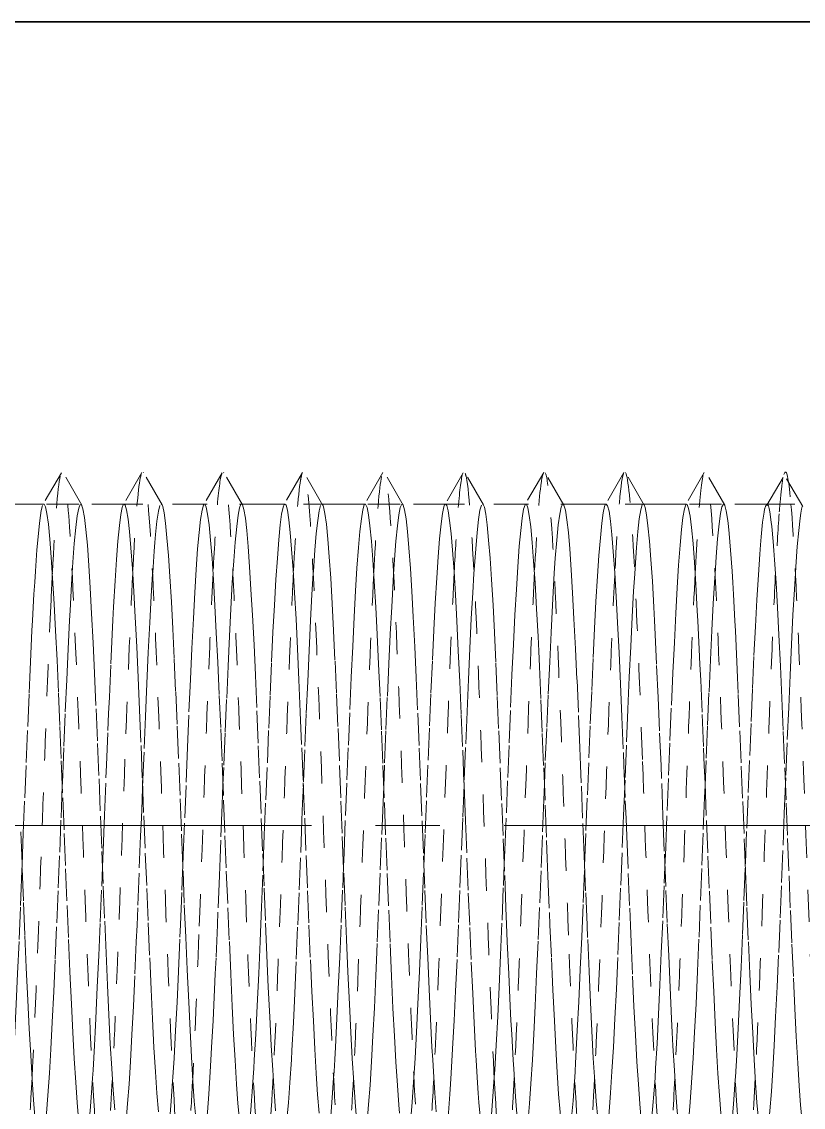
# Model space of a CAD drawing. Header units: millimetres. Extents: x -742 to 742, y -525 to 525.
# Drawn here: x -411.8 to -387.48, y -62.69 to -28.93 of the extents above; entities that cross this region are included whole.
import ezdxf

# ---------------------------------------------------------------- set-up
doc = ezdxf.new("R2010")
doc.units = ezdxf.units.MM
doc.linetypes.add('点画线', pattern=[18, 12, -2, 2, -2])
doc.linetypes.add('虚线', pattern=[2, 1, -1])
doc.layers.get('0').update_dxf_attribs({"lineweight": 35})
for name, color, linetype, lineweight in [('中心线层', 1, '点画线', 18), ('粗实线层', 7, 'Continuous', 35), ('虚线层', 6, '虚线', 18)]:
    doc.layers.add(name, color=color, linetype=linetype, lineweight=lineweight)

# ---------------------------------------------------------------- blocks, each defined once
blk = doc.blocks.new('*X8')
blk.add_line((-437.802, 60), (-387.802, 60))
at = {"layer": '虚线层', "color": 7}
for p, q in [((-406.042, 45), (-431.059, 45)), ((-429.127, 45), (-430.478, 45)), ((-426.629, 45), (-427.976, 45)), ((-424.126, 45), (-425.475, 45)), ((-421.626, 45), (-422.978, 45)), ((-419.129, 45), (-420.477, 45)), ((-416.626, 45), (-417.975, 45)), ((-414.126, 45), (-415.477, 45)), ((-411.629, 45), (-412.978, 45)), ((-409.127, 45), (-410.475, 45)), ((-406.626, 45), (-407.976, 45)), ((-405.762, 45), (-406.042, 45)), ((-404.133, 45), (-405.762, 45))]:
    blk.add_line(p, q, dxfattribs=at)
for points in [[(-428.581, 45.969), (-429.165, 44.961)], [(-427.944, 44.965), (-428.527, 45.975)], [(-426.078, 45.975), (-426.661, 44.966)], [(-425.443, 44.969), (-426.027, 45.978)], [(-423.577, 45.972), (-424.161, 44.962)], [(-422.947, 44.971), (-423.531, 45.981)], [(-421.073, 45.982), (-421.657, 44.972)], [(-420.441, 44.958), (-421.024, 45.968)], [(-418.577, 45.976), (-419.161, 44.967)], [(-417.943, 44.967), (-418.526, 45.976)], [(-416.08, 45.968), (-416.663, 44.958)], [(-415.447, 44.972), (-416.031, 45.982)], [(-413.573, 45.981), (-414.156, 44.971)], [(-412.943, 44.962), (-413.526, 45.972)], [(-411.077, 45.978), (-411.66, 44.969)], [(-410.443, 44.966), (-411.026, 45.975)], [(-408.577, 45.975), (-409.16, 44.965)], [(-407.939, 44.961), (-408.523, 45.969)], [(-405.516, 44.924), (-406.098, 45.922)], [(-406.122, 45.828), (-406.693, 44.85)], [(-429.479, 41.38), (-429.434, 42.191), (-429.411, 42.567), (-429.388, 42.915), (-429.341, 43.57), (-429.297, 44.087), (-429.276, 44.305), (-429.255, 44.492), (-429.21, 44.793), (-429.166, 44.956)], [(-429.127, 45), (-429.12, 44.998), (-429.072, 44.91), (-429.028, 44.702), (-428.985, 44.375), (-428.941, 43.907), (-428.898, 43.351), (-428.852, 42.693), (-428.804, 41.899), (-428.759, 41.058), (-428.716, 40.142), (-428.671, 39.112), (-428.629, 38.08), (-428.584, 37.011), (-428.536, 35.861), (-428.491, 34.755), (-428.447, 33.653), (-428.402, 32.512), (-428.36, 31.458), (-428.316, 30.447), (-428.268, 29.444), (-428.222, 28.56), (-428.178, 27.755), (-428.132, 27.003), (-428.09, 26.389), (-428.047, 25.88)], [(-427.994, 44.989), (-428.039, 44.867), (-428.084, 44.628), (-428.13, 44.271), (-428.177, 43.774), (-428.221, 43.19), (-428.242, 42.858), (-428.244, 42.839)], [(-427.95, 44.976), (-427.952, 44.979), (-427.973, 44.999), (-427.976, 45)], [(-426.919, 26.162), (-426.967, 26.765), (-427.013, 27.442), (-427.057, 28.211), (-427.101, 29.11), (-427.144, 30.038), (-427.187, 31.027), (-427.235, 32.119), (-427.281, 33.194), (-427.325, 34.291), (-427.371, 35.454), (-427.413, 36.554), (-427.456, 37.635), (-427.503, 38.737), (-427.549, 39.738), (-427.594, 40.682), (-427.64, 41.598), (-427.682, 42.388), (-427.725, 43.087), (-427.771, 43.715), (-427.817, 44.203), (-427.862, 44.578), (-427.909, 44.847), (-427.95, 44.976)], [(-427.179, 36.881), (-427.134, 37.954), (-427.111, 38.482), (-427.088, 38.991), (-427.041, 40.028), (-426.997, 40.952), (-426.976, 41.39), (-426.955, 41.803), (-426.91, 42.608), (-426.866, 43.278), (-426.82, 43.846), (-426.772, 44.328), (-426.728, 44.669), (-426.685, 44.891), (-426.656, 44.975)], [(-426.629, 45), (-426.598, 44.968), (-426.552, 44.819), (-426.504, 44.533), (-426.459, 44.142), (-426.416, 43.638), (-426.371, 42.995), (-426.329, 42.283), (-426.284, 41.482), (-426.236, 40.554), (-426.191, 39.602), (-426.147, 38.594), (-426.102, 37.486), (-426.06, 36.401), (-426.016, 35.299), (-425.968, 34.137), (-425.922, 33.043), (-425.878, 31.972), (-425.832, 30.886), (-425.79, 29.905), (-425.748, 28.986), (-425.7, 28.099), (-425.654, 27.342), (-425.609, 26.679), (-425.563, 26.091)], [(-425.517, 44.949), (-425.562, 44.777), (-425.609, 44.467), (-425.652, 44.054), (-425.673, 43.803), (-425.694, 43.529), (-425.739, 42.866), (-425.742, 42.826)], [(-425.447, 44.976), (-425.471, 44.999), (-425.475, 45)], [(-424.399, 25.913), (-424.444, 26.43), (-424.487, 27.051), (-424.532, 27.81), (-424.574, 28.621), (-424.619, 29.51), (-424.667, 30.518), (-424.713, 31.532), (-424.757, 32.589), (-424.801, 33.732), (-424.844, 34.835), (-424.887, 35.94), (-424.935, 37.089), (-424.981, 38.156), (-425.025, 39.184), (-425.071, 40.21), (-425.113, 41.121), (-425.156, 41.957), (-425.203, 42.744), (-425.249, 43.395), (-425.294, 43.943), (-425.34, 44.402), (-425.382, 44.721), (-425.425, 44.92), (-425.447, 44.976)], [(-424.802, 33.748), (-424.788, 34.079), (-424.741, 35.241), (-424.697, 36.344), (-424.676, 36.894), (-424.655, 37.43), (-424.61, 38.54), (-424.566, 39.551), (-424.52, 40.506), (-424.472, 41.438), (-424.428, 42.243), (-424.385, 42.96), (-424.341, 43.609), (-424.298, 44.118), (-424.252, 44.516), (-424.204, 44.808), (-424.159, 44.963), (-424.153, 44.975)], [(-424.126, 45), (-424.116, 44.996), (-424.071, 44.899), (-424.029, 44.683), (-423.984, 44.348), (-423.936, 43.873), (-423.891, 43.31), (-423.847, 42.645), (-423.802, 41.845), (-423.76, 40.998), (-423.716, 40.078), (-423.668, 39.044), (-423.622, 38.009), (-423.578, 36.938), (-423.533, 35.786), (-423.49, 34.681), (-423.448, 33.579), (-423.4, 32.44), (-423.354, 31.388), (-423.309, 30.38), (-423.263, 29.382), (-423.221, 28.503), (-423.178, 27.703), (-423.132, 26.959), (-423.087, 26.351), (-423.041, 25.85)], [(-422.994, 44.992), (-423.04, 44.879), (-423.082, 44.648), (-423.125, 44.299), (-423.171, 43.809), (-423.217, 43.233), (-423.244, 42.844)], [(-422.954, 44.982), (-422.978, 45)], [(-421.918, 26.128), (-421.962, 26.723), (-422.006, 27.393), (-422.051, 28.157), (-422.099, 29.049), (-422.144, 29.973), (-422.187, 30.959), (-422.232, 32.048), (-422.274, 33.121), (-422.319, 34.217), (-422.367, 35.379), (-422.413, 36.48), (-422.457, 37.563), (-422.501, 38.668), (-422.544, 39.673), (-422.587, 40.62), (-422.635, 41.542), (-422.681, 42.337), (-422.725, 43.042), (-422.771, 43.678), (-422.813, 44.173), (-422.856, 44.557), (-422.903, 44.834), (-422.949, 44.974), (-422.954, 44.982)], [(-422.302, 33.797), (-422.266, 34.698), (-422.22, 35.803), (-422.172, 36.954), (-422.128, 38.025), (-422.085, 39.059), (-422.041, 40.093), (-421.998, 41.012), (-421.952, 41.857), (-421.904, 42.656), (-421.859, 43.319), (-421.816, 43.881), (-421.771, 44.354), (-421.729, 44.687), (-421.684, 44.902), (-421.651, 44.982)], [(-421.626, 45), (-421.591, 44.962), (-421.547, 44.805), (-421.502, 44.51), (-421.46, 44.111), (-421.416, 43.6), (-421.368, 42.95), (-421.322, 42.232), (-421.278, 41.425), (-421.233, 40.492), (-421.19, 39.536), (-421.148, 38.524), (-421.1, 37.414), (-421.054, 36.328), (-421.009, 35.225), (-420.963, 34.063), (-420.921, 32.969), (-420.879, 31.901), (-420.832, 30.818), (-420.787, 29.84), (-420.741, 28.926), (-420.694, 28.045), (-420.651, 27.294), (-420.63, 26.951), (-420.609, 26.637), (-420.564, 26.057)], [(-420.513, 44.956), (-420.556, 44.792), (-420.603, 44.491), (-420.649, 44.085), (-420.694, 43.568), (-420.74, 42.912), (-420.744, 42.843)], [(-420.448, 44.971), (-420.471, 44.998), (-420.477, 45)], [(-419.393, 25.882), (-419.437, 26.392), (-419.483, 27.006), (-419.531, 27.758), (-419.575, 28.564), (-419.618, 29.448), (-419.663, 30.451), (-419.706, 31.462), (-419.751, 32.517), (-419.799, 33.658), (-419.844, 34.76), (-419.887, 35.866), (-419.932, 37.016), (-419.974, 38.085), (-420.019, 39.117), (-420.067, 40.147), (-420.113, 41.062), (-420.157, 41.903), (-420.201, 42.696), (-420.244, 43.354), (-420.287, 43.91), (-420.335, 44.376), (-420.381, 44.703), (-420.425, 44.91), (-420.448, 44.971)], [(-419.802, 33.723), (-419.785, 34.154), (-419.741, 35.317), (-419.698, 36.418), (-419.652, 37.503), (-419.604, 38.609), (-419.559, 39.617), (-419.516, 40.568), (-419.471, 41.495), (-419.429, 42.295), (-419.384, 43.005), (-419.336, 43.647), (-419.291, 44.148), (-419.247, 44.538), (-419.202, 44.822), (-419.16, 44.969), (-419.157, 44.975)], [(-419.129, 45), (-419.116, 44.994), (-419.068, 44.889), (-419.023, 44.664), (-418.978, 44.322), (-418.933, 43.839), (-418.89, 43.268), (-418.848, 42.597), (-418.8, 41.79), (-418.754, 40.938), (-418.709, 40.014), (-418.663, 38.976), (-418.621, 37.938), (-418.579, 36.865), (-418.532, 35.712), (-418.487, 34.606), (-418.441, 33.505), (-418.394, 32.368), (-418.351, 31.318), (-418.33, 30.806), (-418.309, 30.314), (-418.264, 29.32), (-418.219, 28.446), (-418.173, 27.652), (-418.126, 26.915), (-418.082, 26.314), (-418.061, 26.051)], [(-417.987, 44.995), (-418.035, 44.89), (-418.081, 44.667), (-418.125, 44.326), (-418.171, 43.844), (-418.213, 43.275), (-418.242, 42.822)], [(-417.947, 44.975), (-417.975, 45)], [(-416.915, 26.093), (-416.962, 26.681), (-417.006, 27.345), (-417.027, 27.715), (-417.049, 28.102), (-417.093, 28.99), (-417.137, 29.909), (-417.183, 30.89), (-417.231, 31.976), (-417.275, 33.047), (-417.318, 34.142), (-417.363, 35.305), (-417.406, 36.406), (-417.451, 37.491), (-417.499, 38.598), (-417.544, 39.606), (-417.587, 40.558), (-417.632, 41.486), (-417.675, 42.286), (-417.719, 42.998), (-417.767, 43.641), (-417.813, 44.143), (-417.857, 44.535), (-417.901, 44.82), (-417.944, 44.968), (-417.947, 44.975)], [(-417.302, 33.725), (-417.259, 34.772), (-417.216, 35.877), (-417.171, 37.028), (-417.129, 38.097), (-417.084, 39.128), (-417.036, 40.157), (-416.991, 41.071), (-416.947, 41.912), (-416.902, 42.704), (-416.86, 43.361), (-416.816, 43.915), (-416.768, 44.381), (-416.723, 44.706), (-416.678, 44.912), (-416.656, 44.971)], [(-416.626, 45), (-416.59, 44.955), (-416.548, 44.79), (-416.5, 44.487), (-416.455, 44.08), (-416.409, 43.562), (-416.363, 42.905), (-416.321, 42.18), (-416.279, 41.367), (-416.232, 40.429), (-416.187, 39.469), (-416.141, 38.454), (-416.094, 37.341), (-416.051, 36.253), (-416.03, 35.699), (-416.009, 35.15), (-415.964, 33.988), (-415.919, 32.896), (-415.873, 31.83), (-415.826, 30.75), (-415.782, 29.777), (-415.761, 29.309), (-415.74, 28.867), (-415.695, 27.991), (-415.679, 27.706)], [(-415.513, 44.963), (-415.557, 44.807), (-415.601, 44.514), (-415.644, 44.116), (-415.687, 43.606), (-415.735, 42.957), (-415.743, 42.842)], [(-415.453, 44.982), (-415.467, 44.996), (-415.477, 45)], [(-414.524, 27.706), (-414.569, 28.506), (-414.592, 28.94), (-414.615, 29.386), (-414.662, 30.384), (-414.706, 31.392), (-414.728, 31.918), (-414.749, 32.444), (-414.793, 33.584), (-414.837, 34.686), (-414.883, 35.791), (-414.931, 36.943), (-414.975, 38.014), (-415.018, 39.049), (-415.063, 40.083), (-415.106, 41.002), (-415.151, 41.849), (-415.199, 42.648), (-415.244, 43.313), (-415.287, 43.876), (-415.332, 44.35), (-415.375, 44.684), (-415.419, 44.9), (-415.453, 44.982)], [(-414.802, 33.796), (-414.784, 34.229), (-414.736, 35.391), (-414.691, 36.492), (-414.647, 37.575), (-414.602, 38.679), (-414.56, 39.683), (-414.516, 40.63), (-414.468, 41.551), (-414.423, 42.345), (-414.378, 43.05), (-414.333, 43.684), (-414.29, 44.178), (-414.248, 44.56), (-414.2, 44.836), (-414.155, 44.975), (-414.15, 44.982)], [(-414.126, 45), (-414.109, 44.991), (-414.063, 44.877), (-414.021, 44.645), (-413.979, 44.294), (-413.932, 43.803), (-413.887, 43.226), (-413.841, 42.548), (-413.794, 41.736), (-413.751, 40.878), (-413.73, 40.418), (-413.709, 39.949), (-413.664, 38.907), (-413.619, 37.866), (-413.573, 36.791), (-413.526, 35.637), (-413.482, 34.531), (-413.461, 33.975), (-413.44, 33.431), (-413.395, 32.295), (-413.379, 31.905)], [(-412.988, 44.997), (-413.032, 44.901), (-413.075, 44.686), (-413.119, 44.353), (-413.167, 43.879), (-413.213, 43.317), (-413.244, 42.854)], [(-412.951, 44.975), (-412.978, 45)], [(-412.224, 31.905), (-412.269, 32.974), (-412.292, 33.523), (-412.315, 34.067), (-412.362, 35.23), (-412.406, 36.332), (-412.428, 36.882), (-412.449, 37.418), (-412.493, 38.529), (-412.538, 39.54), (-412.583, 40.496), (-412.631, 41.428), (-412.675, 42.235), (-412.718, 42.953), (-412.763, 43.603), (-412.806, 44.113), (-412.851, 44.512), (-412.899, 44.806), (-412.944, 44.962), (-412.951, 44.975)], [(-412.302, 33.748), (-412.26, 34.847), (-412.216, 35.952), (-412.168, 37.101), (-412.123, 38.167), (-412.078, 39.195), (-412.033, 40.221), (-411.99, 41.13), (-411.948, 41.965), (-411.9, 42.751), (-411.855, 43.401), (-411.809, 43.949), (-411.763, 44.406), (-411.721, 44.723), (-411.679, 44.922), (-411.657, 44.976)], [(-411.629, 45), (-411.587, 44.948), (-411.541, 44.774), (-411.494, 44.463), (-411.451, 44.048), (-411.43, 43.797), (-411.409, 43.523), (-411.364, 42.858), (-411.319, 42.128), (-411.273, 41.31), (-411.226, 40.367), (-411.182, 39.402), (-411.161, 38.895), (-411.14, 38.383), (-411.095, 37.268), (-411.079, 36.869)], [(-410.506, 44.969), (-410.551, 44.821), (-410.599, 44.537), (-410.644, 44.146), (-410.688, 43.644), (-410.732, 43.002), (-410.743, 42.826)], [(-410.448, 44.975), (-410.463, 44.994), (-410.475, 45)], [(-409.924, 36.869), (-409.969, 37.942), (-409.992, 38.47), (-410.015, 38.98), (-410.062, 40.018), (-410.106, 40.942), (-410.128, 41.381), (-410.149, 41.794), (-410.193, 42.6), (-410.238, 43.271), (-410.283, 43.841), (-410.331, 44.323), (-410.375, 44.666), (-410.418, 44.889), (-410.448, 44.975)], [(-409.802, 33.716), (-409.778, 34.303), (-409.733, 35.466), (-409.69, 36.566), (-409.648, 37.647), (-409.6, 38.748), (-409.555, 39.749), (-409.509, 40.691), (-409.463, 41.607), (-409.421, 42.396), (-409.379, 43.094), (-409.332, 43.721), (-409.287, 44.208), (-409.241, 44.582), (-409.194, 44.849), (-409.153, 44.976)], [(-409.153, 44.976), (-409.151, 44.98), (-409.13, 44.999)], [(-409.127, 45), (-409.109, 44.988), (-409.064, 44.865), (-409.019, 44.625), (-408.973, 44.267), (-408.926, 43.768), (-408.883, 43.183), (-408.861, 42.85), (-408.84, 42.499), (-408.795, 41.68), (-408.779, 41.371)], [(-407.983, 44.998), (-408.031, 44.911), (-408.075, 44.704), (-408.118, 44.379), (-408.163, 43.913), (-408.206, 43.358), (-408.243, 42.825)], [(-407.624, 41.371), (-407.669, 42.183), (-407.692, 42.559), (-407.715, 42.907), (-407.762, 43.564), (-407.806, 44.082), (-407.828, 44.301), (-407.849, 44.488), (-407.893, 44.791), (-407.938, 44.955), (-407.943, 44.968)], [(-406.699, 44.84), (-406.677, 44.919)], [(-406.677, 44.919), (-406.673, 44.931), (-406.626, 45), (-406.626, 45)], [(-406.626, 45), (-406.583, 44.94), (-406.561, 44.863), (-406.54, 44.758), (-406.495, 44.439), (-406.479, 44.296)], [(-405.528, 44.919), (-405.549, 44.835), (-405.571, 44.71)], [(-429.225, 25), (-429.267, 25.05), (-429.313, 25.222), (-429.357, 25.513), (-429.401, 25.945), (-429.444, 26.469), (-429.487, 27.097), (-429.535, 27.862), (-429.581, 28.679), (-429.625, 29.573), (-429.671, 30.584), (-429.713, 31.602), (-429.756, 32.662), (-429.803, 33.806), (-429.849, 34.909)], [(-407.302, 33.783), (-407.3, 33.818), (-407.255, 34.921), (-407.209, 36.026), (-407.163, 37.174), (-407.121, 38.238), (-407.079, 39.263), (-407.032, 40.284), (-406.987, 41.189), (-406.941, 42.019), (-406.894, 42.798), (-406.851, 43.441), (-406.83, 43.727), (-406.809, 43.982), (-406.764, 44.431), (-406.719, 44.741), (-406.699, 44.84)], [(-406.693, 44.85), (-406.704, 44.83)], [(-405.571, 44.71), (-405.593, 44.559), (-405.638, 44.176), (-405.683, 43.681), (-405.731, 43.047), (-405.744, 42.854)], [(-406.479, 44.296), (-406.434, 43.832), (-406.411, 43.557), (-406.388, 43.261), (-406.341, 42.551), (-406.298, 41.781), (-406.276, 41.36), (-406.255, 40.927), (-406.21, 39.952), (-406.166, 38.963), (-406.12, 37.925), (-406.072, 36.795), (-406.028, 35.698), (-405.985, 34.592), (-405.941, 33.435), (-405.898, 32.354), (-405.852, 31.305), (-405.804, 30.252), (-405.759, 29.309), (-405.716, 28.436), (-405.672, 27.604), (-405.629, 26.906), (-405.584, 26.307), (-405.536, 25.792)], [(-428.244, 42.839), (-428.263, 42.506), (-428.308, 41.689), (-428.324, 41.38)], [(-425.742, 42.826), (-425.784, 42.136), (-425.83, 41.319), (-425.877, 40.377), (-425.921, 39.413), (-425.942, 38.906), (-425.963, 38.395), (-426.008, 37.28), (-426.024, 36.881)], [(-423.244, 42.844), (-423.262, 42.556), (-423.309, 41.744), (-423.352, 40.888), (-423.373, 40.428), (-423.394, 39.959), (-423.439, 38.918), (-423.484, 37.878), (-423.53, 36.803), (-423.552, 36.278)], [(-420.744, 42.843), (-420.783, 42.188), (-420.825, 41.377), (-420.871, 40.439), (-420.917, 39.48), (-420.962, 38.465), (-421.009, 37.353), (-421.052, 36.266)], [(-418.242, 42.822), (-418.256, 42.604), (-418.303, 41.799), (-418.349, 40.948), (-418.394, 40.024), (-418.44, 38.987), (-418.483, 37.95), (-418.525, 36.876), (-418.552, 36.203)], [(-415.743, 42.842), (-415.781, 42.24), (-415.826, 41.434), (-415.871, 40.502), (-415.913, 39.546), (-415.956, 38.535), (-416.003, 37.425), (-416.049, 36.339), (-416.052, 36.266)], [(-413.244, 42.854), (-413.257, 42.653), (-413.301, 41.854), (-413.344, 41.008), (-413.387, 40.088), (-413.435, 39.055), (-413.481, 38.021), (-413.526, 36.95), (-413.552, 36.277)], [(-410.743, 42.826), (-410.775, 42.291), (-410.819, 41.491), (-410.867, 40.564), (-410.913, 39.613), (-410.957, 38.605), (-411.001, 37.498), (-411.044, 36.413), (-411.052, 36.208)], [(-408.243, 42.825), (-408.251, 42.7), (-408.299, 41.908), (-408.344, 41.067), (-408.388, 40.153), (-408.432, 39.123), (-408.475, 38.092), (-408.519, 37.023), (-408.552, 36.24)], [(-405.744, 42.854), (-405.775, 42.342), (-405.818, 41.548), (-405.863, 40.626), (-405.906, 39.679), (-405.951, 38.674), (-405.999, 37.57), (-406.044, 36.487), (-406.052, 36.291)], [(-429.802, 33.782), (-429.764, 34.759), (-429.719, 35.864), (-429.673, 36.959), (-429.626, 38.084), (-429.582, 39.115), (-429.561, 39.617), (-429.54, 40.096), (-429.495, 41.061), (-429.479, 41.38)], [(-428.324, 41.38), (-428.369, 40.491), (-428.392, 40.017), (-428.415, 39.534), (-428.462, 38.469), (-428.506, 37.412), (-428.527, 36.868), (-428.548, 36.326), (-428.552, 36.238)], [(-408.779, 41.371), (-408.734, 40.481), (-408.711, 40.006), (-408.688, 39.524), (-408.641, 38.458), (-408.597, 37.401), (-408.576, 36.856), (-408.555, 36.314), (-408.51, 35.154), (-408.466, 34.049), (-408.42, 32.956), (-408.372, 31.834), (-408.328, 30.806), (-408.285, 29.829), (-408.241, 28.87), (-408.198, 28.035), (-408.152, 27.285), (-408.104, 26.599), (-408.059, 26.051), (-408.016, 25.613), (-407.972, 25.276), (-407.929, 25.078), (-407.906, 25.023)], [(-406.725, 25), (-406.756, 25.03), (-406.803, 25.189), (-406.849, 25.463), (-406.894, 25.853), (-406.94, 26.385), (-406.983, 26.998), (-407.025, 27.709), (-407.071, 28.553), (-407.117, 29.437), (-407.162, 30.388), (-407.209, 31.449), (-407.252, 32.503), (-407.273, 33.047), (-407.294, 33.588), (-407.34, 34.747), (-407.385, 35.852), (-407.43, 36.947), (-407.477, 38.072), (-407.521, 39.104), (-407.543, 39.606), (-407.564, 40.086), (-407.608, 41.051), (-407.624, 41.371)], [(-427.302, 33.716), (-427.282, 34.215), (-427.261, 34.772), (-427.24, 35.321), (-427.195, 36.479), (-427.179, 36.881)], [(-426.024, 36.881), (-426.052, 36.208)], [(-411.079, 36.869), (-411.034, 35.773), (-411.011, 35.216), (-410.988, 34.667), (-410.941, 33.509), (-410.897, 32.427), (-410.876, 31.892), (-410.855, 31.375), (-410.81, 30.318), (-410.766, 29.371), (-410.72, 28.492), (-410.672, 27.655), (-410.628, 26.951), (-410.585, 26.345), (-410.541, 25.822), (-410.498, 25.439), (-410.452, 25.174), (-410.404, 25.025), (-410.4, 25.017)], [(-409.228, 25), (-409.24, 25.004), (-409.283, 25.098), (-409.325, 25.313), (-409.371, 25.667), (-409.417, 26.121), (-409.462, 26.684), (-409.509, 27.384), (-409.552, 28.147), (-409.573, 28.563), (-409.594, 28.993), (-409.639, 29.962), (-409.685, 30.946), (-409.73, 31.98), (-409.777, 33.107), (-409.821, 34.203), (-409.843, 34.76), (-409.864, 35.309), (-409.908, 36.467), (-409.924, 36.869)], [(-428.552, 36.238), (-428.593, 35.166), (-428.637, 34.061), (-428.683, 32.968), (-428.731, 31.845), (-428.775, 30.816), (-428.818, 29.839), (-428.862, 28.879), (-428.906, 28.044), (-428.951, 27.293), (-428.999, 26.605), (-429.044, 26.057), (-429.087, 25.617), (-429.132, 25.279), (-429.174, 25.079), (-429.198, 25.022)], [(-426.052, 36.208), (-426.069, 35.785), (-426.092, 35.228), (-426.115, 34.679), (-426.162, 33.521), (-426.206, 32.438), (-426.227, 31.903), (-426.248, 31.386), (-426.293, 30.328), (-426.337, 29.381), (-426.383, 28.502), (-426.431, 27.663), (-426.475, 26.958), (-426.518, 26.351), (-426.562, 25.826), (-426.606, 25.443), (-426.651, 25.176), (-426.699, 25.025), (-426.704, 25.017)], [(-423.552, 36.278), (-423.577, 35.649), (-423.621, 34.543), (-423.642, 33.987), (-423.663, 33.443), (-423.708, 32.307), (-423.724, 31.916)], [(-421.052, 36.266), (-421.052, 36.265), (-421.073, 35.711), (-421.094, 35.162), (-421.139, 34), (-421.185, 32.908), (-421.23, 31.841), (-421.277, 30.761), (-421.321, 29.787), (-421.342, 29.319), (-421.363, 28.876), (-421.408, 28), (-421.424, 27.714)], [(-418.552, 36.203), (-418.571, 35.724), (-418.617, 34.618), (-418.662, 33.517), (-418.709, 32.379), (-418.752, 31.33), (-418.773, 30.817), (-418.794, 30.325), (-418.839, 29.33), (-418.885, 28.455), (-418.93, 27.66), (-418.977, 26.922), (-419.021, 26.32), (-419.042, 26.057), (-419.063, 25.825), (-419.108, 25.425), (-419.124, 25.315)], [(-416.052, 36.266), (-416.094, 35.237), (-416.14, 34.075), (-416.183, 32.981), (-416.225, 31.912), (-416.271, 30.829), (-416.317, 29.851), (-416.362, 28.936), (-416.409, 28.054), (-416.452, 27.302), (-416.473, 26.958), (-416.494, 26.644), (-416.539, 26.063), (-416.585, 25.622), (-416.63, 25.298)], [(-413.552, 36.277), (-413.571, 35.798), (-413.613, 34.693), (-413.656, 33.591), (-413.703, 32.451), (-413.749, 31.399), (-413.794, 30.391), (-413.84, 29.392), (-413.883, 28.512), (-413.925, 27.711), (-413.971, 26.966), (-414.017, 26.357), (-414.062, 25.855), (-414.109, 25.447), (-414.152, 25.179), (-414.173, 25.089), (-414.194, 25.031), (-414.202, 25.016)], [(-411.052, 36.208), (-411.087, 35.311), (-411.135, 34.149), (-411.181, 33.054), (-411.226, 31.983), (-411.271, 30.897), (-411.313, 29.915), (-411.356, 28.995), (-411.403, 28.108), (-411.449, 27.35), (-411.494, 26.685), (-411.54, 26.097), (-411.583, 25.648), (-411.625, 25.314), (-411.671, 25.091), (-411.699, 25.022)], [(-408.552, 36.24), (-408.567, 35.873), (-408.613, 34.767), (-408.657, 33.665), (-408.702, 32.523), (-408.744, 31.469), (-408.787, 30.457), (-408.835, 29.454), (-408.881, 28.569), (-408.926, 27.763), (-408.971, 27.011), (-409.013, 26.395), (-409.056, 25.885), (-409.103, 25.469), (-409.149, 25.193), (-409.194, 25.037), (-409.202, 25.022)], [(-406.052, 36.291), (-406.088, 35.386), (-406.132, 34.224), (-406.175, 33.127), (-406.219, 32.054), (-406.267, 30.965), (-406.313, 29.979), (-406.357, 29.055), (-406.402, 28.162), (-406.444, 27.398), (-406.487, 26.727), (-406.535, 26.131), (-406.581, 25.675), (-406.626, 25.333), (-406.671, 25.101), (-406.699, 25.024)], [(-430.111, 27.164), (-430.078, 27.718), (-430.032, 28.562), (-429.987, 29.447), (-429.941, 30.399), (-429.894, 31.46), (-429.851, 32.515), (-429.83, 33.059), (-429.809, 33.6), (-429.802, 33.782)], [(-422.579, 27.714), (-422.534, 28.515), (-422.511, 28.95), (-422.488, 29.396), (-422.441, 30.395), (-422.397, 31.403), (-422.376, 31.929), (-422.355, 32.456), (-422.31, 33.596), (-422.302, 33.797)], [(-415.112, 27.173), (-415.098, 27.401), (-415.052, 28.166), (-415.004, 29.059), (-414.959, 29.984), (-414.916, 30.969), (-414.871, 32.059), (-414.829, 33.133), (-414.802, 33.796)], [(-407.611, 27.178), (-407.568, 27.87), (-407.523, 28.688), (-407.478, 29.583), (-407.433, 30.595), (-407.39, 31.613), (-407.348, 32.673), (-407.302, 33.783)], [(-427.61, 27.138), (-427.594, 27.392), (-427.551, 28.155), (-427.53, 28.572), (-427.509, 29.002), (-427.464, 29.972), (-427.419, 30.957), (-427.373, 31.992), (-427.326, 33.119), (-427.302, 33.716)], [(-424.879, 31.916), (-424.834, 32.985), (-424.811, 33.534), (-424.802, 33.748)], [(-420.11, 27.154), (-420.097, 27.353), (-420.076, 27.724), (-420.055, 28.111), (-420.01, 28.999), (-419.966, 29.919), (-419.92, 30.901), (-419.872, 31.988), (-419.828, 33.059), (-419.802, 33.723)], [(-417.611, 27.153), (-417.572, 27.766), (-417.528, 28.573), (-417.485, 29.458), (-417.441, 30.462), (-417.398, 31.474), (-417.352, 32.528), (-417.304, 33.67), (-417.302, 33.725)], [(-412.61, 27.157), (-412.571, 27.818), (-412.529, 28.63), (-412.484, 29.52), (-412.436, 30.528), (-412.391, 31.543), (-412.347, 32.601), (-412.302, 33.744), (-412.302, 33.748)], [(-410.11, 27.154), (-410.091, 27.45), (-410.047, 28.22), (-410.002, 29.119), (-409.96, 30.048), (-409.916, 31.038), (-409.868, 32.13), (-409.823, 33.206), (-409.802, 33.716)], [(-425.111, 27.169), (-425.073, 27.769), (-425.026, 28.62), (-424.982, 29.509), (-424.961, 29.983), (-424.94, 30.465), (-424.895, 31.531), (-424.879, 31.916)], [(-423.724, 31.916), (-423.769, 30.885), (-423.792, 30.383), (-423.815, 29.903), (-423.862, 28.939), (-423.906, 28.098), (-423.927, 27.705), (-423.948, 27.341), (-423.993, 26.646), (-424.037, 26.09), (-424.083, 25.643), (-424.131, 25.297), (-424.175, 25.089), (-424.201, 25.023)], [(-413.379, 31.905), (-413.334, 30.874), (-413.311, 30.373), (-413.288, 29.893), (-413.241, 28.93), (-413.197, 28.089), (-413.176, 27.697), (-413.155, 27.333), (-413.11, 26.64), (-413.066, 26.085), (-413.02, 25.639), (-412.972, 25.294), (-412.928, 25.087), (-412.903, 25.023)], [(-411.727, 25), (-411.762, 25.037), (-411.809, 25.204), (-411.852, 25.486), (-411.873, 25.672), (-411.894, 25.884), (-411.939, 26.423), (-411.985, 27.043), (-412.03, 27.761), (-412.077, 28.61), (-412.121, 29.499), (-412.142, 29.973), (-412.164, 30.455), (-412.208, 31.52), (-412.224, 31.905)], [(-422.611, 27.177), (-422.595, 27.441), (-422.579, 27.714)], [(-421.424, 27.714), (-421.469, 27.003), (-421.492, 26.68), (-421.515, 26.388), (-421.562, 25.857), (-421.606, 25.465), (-421.627, 25.312), (-421.648, 25.19), (-421.693, 25.031), (-421.697, 25.024)], [(-415.679, 27.706), (-415.634, 26.995), (-415.611, 26.674), (-415.588, 26.382), (-415.541, 25.852), (-415.497, 25.462), (-415.476, 25.309), (-415.455, 25.188), (-415.41, 25.03), (-415.407, 25.024)], [(-414.225, 25), (-414.239, 25.007), (-414.285, 25.109), (-414.33, 25.332), (-414.377, 25.694), (-414.421, 26.156), (-414.442, 26.43), (-414.463, 26.725), (-414.508, 27.433), (-414.524, 27.706)], [(-427.863, 25.004), (-427.821, 25.1), (-427.778, 25.316), (-427.732, 25.672), (-427.687, 26.127), (-427.641, 26.69), (-427.61, 27.138)], [(-425.341, 25.038), (-425.294, 25.206), (-425.251, 25.489), (-425.23, 25.676), (-425.209, 25.889), (-425.164, 26.429), (-425.119, 27.05), (-425.111, 27.169)], [(-422.879, 25), (-422.864, 25.007), (-422.819, 25.111), (-422.773, 25.335), (-422.726, 25.699), (-422.682, 26.161), (-422.661, 26.436), (-422.64, 26.732), (-422.611, 27.177)], [(-420.279, 25.315), (-420.234, 25.65), (-420.211, 25.862), (-420.188, 26.099), (-420.141, 26.688), (-420.11, 27.154)], [(-417.802, 25.17), (-417.797, 25.194), (-417.776, 25.319), (-417.755, 25.471), (-417.71, 25.887), (-417.666, 26.398), (-417.62, 27.014), (-417.611, 27.153)], [(-415.366, 25.005), (-415.32, 25.102), (-415.272, 25.334), (-415.228, 25.677), (-415.185, 26.133), (-415.141, 26.73), (-415.112, 27.173)], [(-412.841, 25.044), (-412.798, 25.209), (-412.752, 25.494), (-412.704, 25.918), (-412.659, 26.436), (-412.616, 27.059), (-412.61, 27.157)], [(-410.359, 25.008), (-410.316, 25.113), (-410.271, 25.354), (-410.229, 25.704), (-410.184, 26.168), (-410.136, 26.772), (-410.11, 27.154)], [(-407.836, 25.051), (-407.791, 25.224), (-407.747, 25.517), (-407.702, 25.95), (-407.66, 26.475), (-407.616, 27.104), (-407.611, 27.178)]]:
    blk.add_lwpolyline(points, dxfattribs=at)
for points, knots in [([(-427.326, 24.025), (-427.372, 24.101), (-427.418, 24.394), (-427.56, 25.955), (-427.656, 27.903), (-427.847, 32.713), (-427.943, 35.506), (-428.135, 40.614), (-428.231, 42.856), (-428.393, 45.278), (-428.46, 45.856), (-428.527, 45.975)], [0, 0, 0, 0, 693.379655, 693.379655, 2136.844341, 2136.844341, 3580.309026, 3580.309026, 5023.773712, 5023.773712, 6030.990802, 6030.990802, 6030.990802, 6030.990802]), ([(-426.098, 45.921), (-426.17, 45.685), (-426.242, 44.917), (-426.33, 43.432), (-426.345, 43.148), (-426.361, 42.847)], [0, 0, 0, 0, 2313.54874, 2313.54874, 2813.97863, 2813.97863, 2813.97863, 2813.97863]), ([(-424.826, 24.021), (-424.843, 24.049), (-424.86, 24.106), (-424.972, 24.689), (-425.068, 26.151), (-425.26, 30.351), (-425.356, 33.028), (-425.547, 38.336), (-425.643, 40.89), (-425.835, 44.654), (-425.931, 45.808), (-426.027, 45.978), (-426.027, 45.978), (-426.027, 45.978)], [0, 0, 0, 0, 298.57023, 298.57023, 1997.703662, 1997.703662, 3696.837095, 3696.837095, 5395.970527, 5395.970527, 7095.10396, 7095.10396, 7098.104887, 7098.104887, 7098.104887, 7098.104887]), ([(-423.583, 45.961), (-423.631, 45.858), (-423.679, 45.521), (-423.771, 44.432), (-423.816, 43.718), (-423.86, 42.861)], [0, 0, 0, 0, 1452.091388, 1452.091388, 2798.551179, 2798.551179, 2798.551179, 2798.551179]), ([(-422.323, 24.015), (-422.407, 24.141), (-422.492, 25.022), (-422.672, 28.213), (-422.768, 30.645), (-422.96, 35.898), (-423.056, 38.641), (-423.247, 43.134), (-423.343, 44.817), (-423.47, 45.798), (-423.5, 45.937), (-423.531, 45.98)], [0, 0, 0, 0, 1260.087302, 1260.087302, 2685.896461, 2685.896461, 4111.70562, 4111.70562, 5537.514778, 5537.514778, 5992.654556, 5992.654556, 5992.654556, 5992.654556]), ([(-419.898, 24.321), (-419.928, 24.521), (-419.959, 24.813), (-420.085, 26.401), (-420.181, 28.472), (-420.372, 33.416), (-420.468, 36.216), (-420.66, 41.222), (-420.756, 43.353), (-420.909, 45.405), (-420.967, 45.855), (-421.024, 45.968)], [0, 0, 0, 0, 480.788211, 480.788211, 1996.018374, 1996.018374, 3511.248536, 3511.248536, 5026.478698, 5026.478698, 5935.172444, 5935.172444, 5935.172444, 5935.172444]), ([(-417.402, 24.344), (-417.498, 25.004), (-417.593, 26.613), (-417.785, 31.01), (-417.881, 33.733), (-418.073, 39.01), (-418.168, 41.487), (-418.352, 44.851), (-418.439, 45.816), (-418.526, 45.976)], [0, 0, 0, 0, 1245.190685, 1245.190685, 2490.38137, 2490.38137, 3735.572055, 3735.572055, 4870.586487, 4870.586487, 4870.586487, 4870.586487]), ([(-415.102, 26.977), (-415.198, 28.799), (-415.293, 31.312), (-415.485, 36.605), (-415.581, 39.308), (-415.773, 43.613), (-415.868, 45.152), (-415.986, 45.868), (-416.009, 45.95), (-416.031, 45.982)], [0, 0, 0, 0, 1509.923437, 1509.923437, 3019.846874, 3019.846874, 4529.770311, 4529.770311, 4879.371546, 4879.371546, 4879.371546, 4879.371546]), ([(-413.592, 45.94), (-413.616, 45.875), (-413.64, 45.749), (-413.73, 45.059), (-413.795, 44.118), (-413.86, 42.859)], [0, 0, 0, 0, 734.293064, 734.293064, 2736.253219, 2736.253219, 2736.253219, 2736.253219]), ([(-412.802, 31.595), (-412.898, 34.128), (-412.993, 36.923), (-413.185, 41.804), (-413.281, 43.817), (-413.427, 45.54), (-413.476, 45.883), (-413.526, 45.972)], [0, 0, 0, 0, 1499.225733, 1499.225733, 2998.451465, 2998.451465, 3778.515081, 3778.515081, 3778.515081, 3778.515081]), ([(-411.077, 45.978), (-411.077, 45.978), (-411.077, 45.978), (-411.172, 45.814), (-411.267, 44.68), (-411.362, 42.828)], [0, 0, 0, 0, 0.21476, 0.21476, 2720.668477, 2720.668477, 2720.668477, 2720.668477]), ([(-410.502, 37.056), (-410.598, 39.672), (-410.693, 42.058), (-410.868, 45.032), (-410.947, 45.829), (-411.026, 45.975)], [0, 0, 0, 0, 1490.758996, 1490.758996, 2719.515338, 2719.515338, 2719.515338, 2719.515338]), ([(-408.202, 42.008), (-408.298, 44.06), (-408.393, 45.446), (-408.5, 45.912), (-408.512, 45.947), (-408.523, 45.969)], [0, 0, 0, 0, 2426.133636, 2426.133636, 2708.096953, 2708.096953, 2708.096953, 2708.096953]), ([(-421.102, 45.913), (-421.114, 45.871), (-421.127, 45.812), (-421.213, 45.29), (-421.287, 44.274), (-421.361, 42.845)], [0, 0, 0, 0, 403.322642, 403.322642, 2782.793173, 2782.793173, 2782.793173, 2782.793173]), ([(-418.616, 45.854), (-418.69, 45.52), (-418.765, 44.619), (-418.847, 43.12), (-418.854, 42.981), (-418.861, 42.838)], [0, 0, 0, 0, 2518.042487, 2518.042487, 2767.103941, 2767.103941, 2767.103941, 2767.103941]), ([(-416.108, 45.886), (-416.156, 45.7), (-416.204, 45.282), (-416.288, 44.162), (-416.324, 43.563), (-416.359, 42.87)], [0, 0, 0, 0, 1572.725227, 1572.725227, 2751.683643, 2751.683643, 2751.683643, 2751.683643]), ([(-408.608, 45.885), (-408.664, 45.666), (-408.721, 45.125), (-408.805, 43.876), (-408.832, 43.393), (-408.86, 42.854)], [0, 0, 0, 0, 1809.414578, 1809.414578, 2705.02998, 2705.02998, 2705.02998, 2705.02998]), ([(-406.137, 45.749), (-406.154, 45.648), (-406.172, 45.515), (-406.209, 45.168), (-406.228, 44.948), (-406.248, 44.694)], [0, 0, 0, 0, 1275.277435, 1275.277435, 2689.151332, 2689.151332, 2689.151332, 2689.151332]), ([(-404.826, 24.023), (-404.897, 24.146), (-404.968, 24.791), (-405.135, 27.394), (-405.231, 29.685), (-405.423, 34.836), (-405.518, 37.621), (-405.71, 42.36), (-405.806, 44.245), (-405.902, 45.226)], [0, 0, 0, 0, 931.551792, 931.551792, 2187.409754, 2187.409754, 3443.267716, 3443.267716, 4699.125678, 4699.125678, 4699.125678, 4699.125678]), ([(-423.86, 42.861), (-423.911, 41.869), (-423.963, 40.684), (-424.11, 36.936), (-424.206, 34.141), (-424.302, 31.608)], [0, 0, 0, 0, 973.33158, 973.33158, 2787.98851, 2787.98851, 2787.98851, 2787.98851]), ([(-421.361, 42.845), (-421.383, 42.422), (-421.405, 41.963), (-421.522, 39.321), (-421.618, 36.619), (-421.807, 31.412), (-421.899, 28.977), (-421.992, 27.169)], [0, 0, 0, 0, 399.300184, 399.300184, 2146.187821, 2146.187821, 3835.319284, 3835.319284, 3835.319284, 3835.319284]), ([(-418.861, 42.838), (-418.95, 41.117), (-419.038, 38.82), (-419.223, 33.747), (-419.318, 31.022), (-419.441, 28.218), (-419.467, 27.658), (-419.493, 27.15)], [0, 0, 0, 0, 1602.685459, 1602.685459, 3338.671667, 3338.671667, 3815.565597, 3815.565597, 3815.565597, 3815.565597]), ([(-416.359, 42.87), (-416.419, 41.714), (-416.479, 40.295), (-416.635, 36.23), (-416.731, 33.429), (-416.882, 29.516), (-416.938, 28.212), (-416.994, 27.135)], [0, 0, 0, 0, 1074.40482, 1074.40482, 2792.940702, 2792.940702, 3793.306546, 3793.306546, 3793.306546, 3793.306546]), ([(-413.86, 42.859), (-413.891, 42.271), (-413.921, 41.613), (-414.048, 38.654), (-414.143, 35.911), (-414.324, 30.967), (-414.408, 28.8), (-414.493, 27.157)], [0, 0, 0, 0, 545.634876, 545.634876, 2259.282101, 2259.282101, 3770.850411, 3770.850411, 3770.850411, 3770.850411]), ([(-411.362, 42.828), (-411.363, 42.812), (-411.363, 42.797), (-411.46, 40.902), (-411.556, 38.349), (-411.748, 33.041), (-411.843, 30.364), (-411.957, 27.868), (-411.975, 27.498), (-411.993, 27.151)], [0, 0, 0, 0, 18.213686, 18.213686, 2207.395184, 2207.395184, 4396.576681, 4396.576681, 4805.970191, 4805.970191, 4805.970191, 4805.970191]), ([(-408.86, 42.854), (-408.928, 41.538), (-408.996, 39.884), (-409.16, 35.519), (-409.256, 32.727), (-409.399, 29.134), (-409.446, 28.058), (-409.493, 27.146)], [0, 0, 0, 0, 1201.179355, 1201.179355, 2894.141696, 2894.141696, 3728.671349, 3728.671349, 3728.671349, 3728.671349]), ([(-406.36, 42.862), (-406.399, 42.112), (-406.438, 41.249), (-406.573, 37.972), (-406.668, 35.199), (-406.841, 30.538), (-406.917, 28.634), (-406.993, 27.154)], [0, 0, 0, 0, 684.039977, 684.039977, 2367.074067, 2367.074067, 3706.324917, 3706.324917, 3706.324917, 3706.324917]), ([(-428.902, 42.018), (-428.998, 39.968), (-429.093, 37.321), (-429.285, 32.005), (-429.381, 29.416), (-429.482, 27.369), (-429.487, 27.263), (-429.493, 27.16)], [0, 0, 0, 0, 1896.676425, 1896.676425, 3793.352849, 3793.352849, 3898.581355, 3898.581355, 3898.581355, 3898.581355]), ([(-407.326, 24.02), (-407.331, 24.028), (-407.335, 24.037), (-407.435, 24.297), (-407.531, 25.529), (-407.723, 29.404), (-407.818, 31.992), (-408.01, 37.307), (-408.106, 39.955), (-408.202, 42.008)], [0, 0, 0, 0, 69.324284, 69.324284, 1608.953231, 1608.953231, 3148.582177, 3148.582177, 4688.211123, 4688.211123, 4688.211123, 4688.211123]), ([(-426.602, 37.069), (-426.698, 34.454), (-426.793, 31.697), (-426.924, 28.572), (-426.959, 27.808), (-426.994, 27.134)], [0, 0, 0, 0, 2040.283083, 2040.283083, 2784.829042, 2784.829042, 2784.829042, 2784.829042]), ([(-409.823, 24.02), (-409.858, 24.069), (-409.892, 24.241), (-410.023, 25.357), (-410.118, 27.108), (-410.31, 31.684), (-410.406, 34.44), (-410.502, 37.056)], [0, 0, 0, 0, 559.512788, 559.512788, 2113.928267, 2113.928267, 3668.343746, 3668.343746, 3668.343746, 3668.343746]), ([(-412.327, 24.025), (-412.389, 24.135), (-412.452, 24.646), (-412.61, 26.881), (-412.706, 29.063), (-412.802, 31.595)], [0, 0, 0, 0, 1052.041787, 1052.041787, 2663.571359, 2663.571359, 2663.571359, 2663.571359]), ([(-426.994, 27.134), (-427.055, 25.962), (-427.116, 25.064), (-427.201, 24.335), (-427.225, 24.188), (-427.248, 24.101)], [0, 0, 0, 0, 1976.346785, 1976.346785, 2754.341573, 2754.341573, 2754.341573, 2754.341573]), ([(-424.494, 27.136), (-424.526, 26.524), (-424.557, 25.984), (-424.652, 24.649), (-424.715, 24.135), (-424.777, 24.025)], [0, 0, 0, 0, 919.955818, 919.955818, 2738.635758, 2738.635758, 2738.635758, 2738.635758]), ([(-416.994, 27.135), (-417.034, 26.362), (-417.074, 25.706), (-417.145, 24.817), (-417.175, 24.523), (-417.206, 24.323)], [0, 0, 0, 0, 1528.508668, 1528.508668, 2691.833359, 2691.833359, 2691.833359, 2691.833359]), ([(-414.493, 27.157), (-414.504, 26.938), (-414.515, 26.728), (-414.612, 25.026), (-414.696, 24.141), (-414.781, 24.015)], [0, 0, 0, 0, 314.545488, 314.545488, 2676.27781, 2676.27781, 2676.27781, 2676.27781]), ([(-411.993, 27.151), (-412.071, 25.645), (-412.149, 24.601), (-412.232, 24.17), (-412.236, 24.147), (-412.241, 24.127)], [0, 0, 0, 0, 2504.295324, 2504.295324, 2660.966713, 2660.966713, 2660.966713, 2660.966713]), ([(-409.493, 27.146), (-409.542, 26.208), (-409.591, 25.442), (-409.685, 24.397), (-409.732, 24.102), (-409.778, 24.025)], [0, 0, 0, 0, 1356.344832, 1356.344832, 2645.221583, 2645.221583, 2645.221583, 2645.221583]), ([(-406.993, 27.154), (-407.013, 26.774), (-407.032, 26.422), (-407.124, 24.93), (-407.196, 24.22), (-407.267, 24.044)], [0, 0, 0, 0, 562.858888, 562.858888, 2629.518743, 2629.518743, 2629.518743, 2629.518743])]:
    blk.add_open_spline(points, degree=3, knots=knots, dxfattribs=at)
for points in [[(-405.902, 45.226), (-405.967, 45.896), (-406.033, 46.128), (-406.098, 45.922)], [(-428.614, 45.865), (-428.696, 45.51), (-428.778, 44.442), (-428.861, 42.85)], [(-406.248, 44.694), (-406.285, 44.203), (-406.322, 43.584), (-406.36, 42.862)], [(-428.861, 42.85), (-428.874, 42.587), (-428.888, 42.309), (-428.902, 42.018)], [(-426.361, 42.847), (-426.441, 41.289), (-426.521, 39.26), (-426.602, 37.069)], [(-424.302, 31.608), (-424.366, 29.913), (-424.43, 28.375), (-424.494, 27.136)], [(-429.493, 27.16), (-429.583, 25.402), (-429.674, 24.288), (-429.764, 24.049)], [(-421.992, 27.169), (-421.995, 27.107), (-421.998, 27.046), (-422.002, 26.986)], [(-419.493, 27.15), (-419.563, 25.808), (-419.632, 24.828), (-419.702, 24.347)], [(-422.002, 26.986), (-422.084, 25.427), (-422.165, 24.418), (-422.247, 24.104)], [(-414.827, 24.022), (-414.919, 24.186), (-415.01, 25.238), (-415.102, 26.977)]]:
    blk.add_open_spline(points, degree=3, dxfattribs=at)
blk = doc.blocks.new('*X7')
at = {"layer": '中心线层'}
blk.add_line((-384.802, 35), (-440.802, 35), dxfattribs=at)
at = {"color": 0, "linetype": 'ByBlock'}
blk.add_blockref('*X8', (0, 0), dxfattribs=at)

msp = doc.modelspace()

# ---------------------------------------------------------------- block references
at = {"layer": '粗实线层'}
msp.add_blockref('*X7', (18.013, -88.929), dxfattribs=at)

doc.saveas('drawing.dxf')
